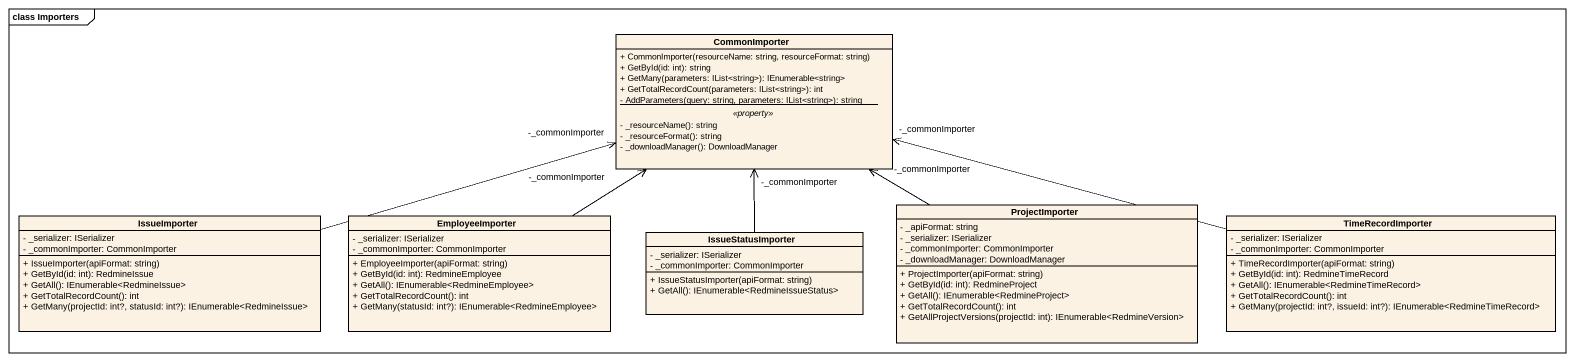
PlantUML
@startuml
mainframe class Importers
hide circle
hide empty members
skinparam classAttributeIconSize 0
class CommonImporter {
  + CommonImporter(resourceName: string, resourceFormat: string)
  + GetById(id: int): string
  + GetMany(parameters: IList<string>): IEnumerable<string>
  + GetTotalRecordCount(parameters: IList<string>): int
  {static} - AddParameters(query: string, parameters: IList<string>): string
  .. <<property>> ..
  - _resourceName(): string
  - _resourceFormat(): string
  - _downloadManager(): DownloadManager
}
class IssueImporter {
  - _serializer: ISerializer
  - _commonImporter: CommonImporter
  + IssueImporter(apiFormat: string)
  + GetById(id: int): RedmineIssue
  + GetAll(): IEnumerable<RedmineIssue>
  + GetTotalRecordCount(): int
  + GetMany(projectId: int?, statusId: int?): IEnumerable<RedmineIssue>
}
class EmployeeImporter {
  - _serializer: ISerializer
  - _commonImporter: CommonImporter
  + EmployeeImporter(apiFormat: string)
  + GetById(id: int): RedmineEmployee
  + GetAll(): IEnumerable<RedmineEmployee>
  + GetTotalRecordCount(): int
  + GetMany(statusId: int?): IEnumerable<RedmineEmployee>
}
class ProjectImporter {
  - _apiFormat: string
  - _serializer: ISerializer
  - _commonImporter: CommonImporter
  - _downloadManager: DownloadManager
  + ProjectImporter(apiFormat: string)
  + GetById(id: int): RedmineProject
  + GetAll(): IEnumerable<RedmineProject>
  + GetTotalRecordCount(): int
  + GetAllProjectVersions(projectId: int): IEnumerable<RedmineVersion>
}
class TimeRecordImporter {
  - _serializer: ISerializer
  - _commonImporter: CommonImporter
  + TimeRecordImporter(apiFormat: string)
  + GetById(id: int): RedmineTimeRecord
  + GetAll(): IEnumerable<RedmineTimeRecord>
  + GetTotalRecordCount(): int
  + GetMany(projectId: int?, issueId: int?): IEnumerable<RedmineTimeRecord>
}
class IssueStatusImporter {
  - _serializer: ISerializer
  - _commonImporter: CommonImporter
  + IssueStatusImporter(apiFormat: string)
  + GetAll(): IEnumerable<RedmineIssueStatus>
}
IssueImporter -right-> "-_commonImporter" CommonImporter
EmployeeImporter -up-> "-_commonImporter" CommonImporter
ProjectImporter -left-> "-_commonImporter" CommonImporter
TimeRecordImporter -left-> "-_commonImporter" CommonImporter
IssueStatusImporter -up-> "-_commonImporter" CommonImporter
@enduml
